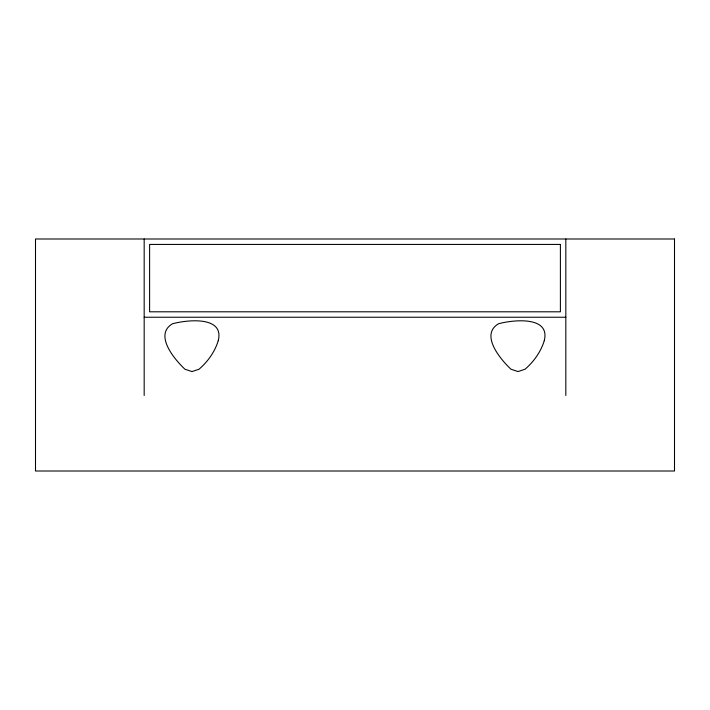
<?xml version="1.0" encoding="UTF-8"?>
<svg xmlns="http://www.w3.org/2000/svg" width="710" height="710" viewBox="0 0 710 710"><rect width="100%" height="100%" fill="white"/><g stroke="black" fill="none" stroke-linecap="round" stroke-linejoin="round"><path stroke-width="1.06" d="M144.174 317.237L565.826 317.237M565.826 238.995L565.826 395.479M144.174 238.995L144.174 395.479M218.254 340.676C214.819 351.894 207.799 361.647 199.022 369.227L191.993 371.57L184.955 369.227C174.891 359.819 153.555 334.88 172.486 323.778C186.393 319.926 224.608 315.515 218.254 340.676M544.268 340.676C540.834 351.894 533.813 361.647 525.045 369.227L518.007 371.57L510.978 369.227C500.914 359.819 479.578 334.88 498.5 323.778C512.416 319.926 550.632 315.515 544.268 340.676M674.5 238.995L35.5 238.995L35.5 471.005L674.5 471.005L674.5 238.995M560.394 244.426L149.606 244.426L149.606 311.805L560.394 311.805L560.394 244.426"/></g></svg>
